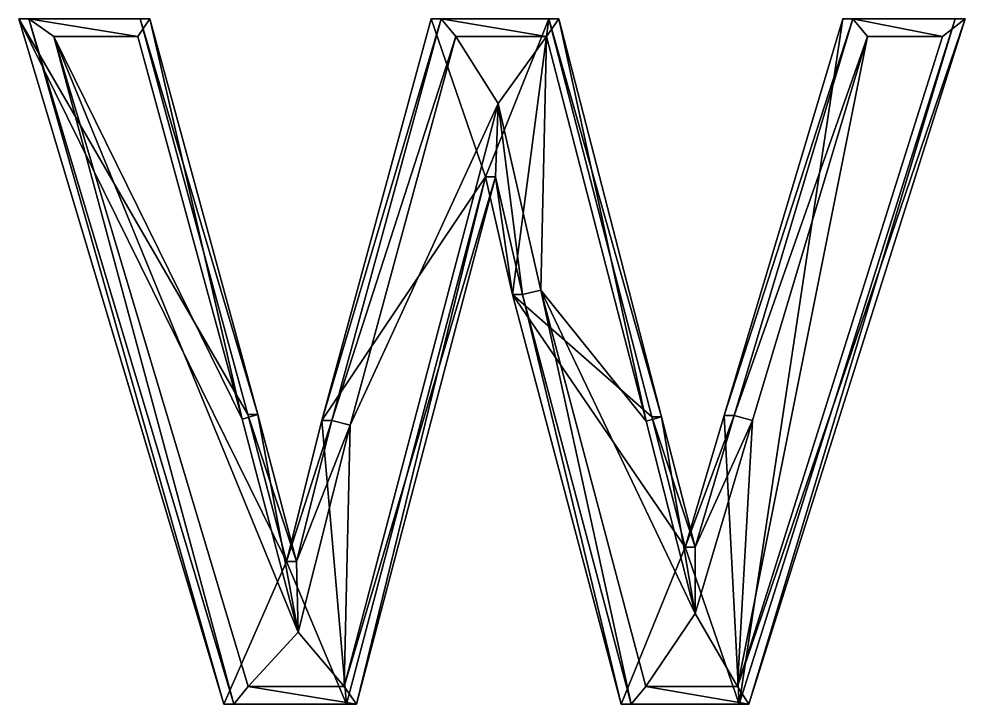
# Model space of a CAD drawing. Header units: metres. Extents: x -136 to 55, y -57 to 41.
# Drawn here: x -2.64 to 11.38, y -33.84 to -23.69 of the extents above; entities that cross this region are included whole.
import ezdxf

# ---------------------------------------------------------------- set-up
doc = ezdxf.new("R2010")
doc.units = ezdxf.units.M
doc.layers.get('0').update_dxf_attribs({"true_color": 0x57e057})

msp = doc.modelspace()

# ---------------------------------------------------------------- meshes
at = {"color": 74, "true_color": 0x58b11a}
mesh = msp.add_polyface(dxfattribs=at)
corners = [(2.216, -33.843, 0.2), (4.275, -26.032, 0.002), (4.676, -27.773, -0.036), (6.283, -33.843, -0.191), (8.029, -33.843, -0.359), (11.23, -23.69, -0.668), (9.568, -23.69, -0.508), (7.811, -29.567, -0.338), (7.231, -31.52, -0.283), (6.737, -29.586, -0.235), (5.213, -23.69, -0.088), (3.469, -23.69, 0.08), (1.852, -29.643, 0.235), (1.327, -31.73, 0.286), (0.756, -29.553, 0.341), (-0.842, -23.69, 0.495), (-2.636, -23.69, 0.668), (0.398, -33.843, 0.375), (2.362, -33.843, 1.722), (4.422, -26.032, 1.524), (4.822, -27.773, 1.485), (6.43, -33.843, 1.33), (8.175, -33.843, 1.162), (11.377, -23.69, 0.854), (9.715, -23.69, 1.014), (7.958, -29.567, 1.183), (7.378, -31.52, 1.239), (6.883, -29.586, 1.287), (5.36, -23.69, 1.433), (3.616, -23.69, 1.601), (1.999, -29.643, 1.757), (1.473, -31.73, 1.807), (0.903, -29.553, 1.862), (-0.696, -23.69, 2.016), (-2.49, -23.69, 2.189), (0.545, -33.843, 1.897), (2.362, -33.843, 1.722), (4.422, -26.032, 1.524), (4.822, -27.773, 1.485), (6.43, -33.843, 1.33), (8.175, -33.843, 1.162), (11.377, -23.69, 0.854), (9.715, -23.69, 1.014), (7.958, -29.567, 1.183), (7.378, -31.52, 1.239), (6.883, -29.586, 1.287), (5.36, -23.69, 1.433), (3.616, -23.69, 1.601), (1.999, -29.643, 1.757), (1.473, -31.73, 1.807), (0.903, -29.553, 1.862), (-0.696, -23.69, 2.016), (-2.49, -23.69, 2.189), (0.545, -33.843, 1.897), (2.182, -33.581, 1.959), (4.46, -24.944, 1.739), (5.096, -27.71, 1.678), (6.651, -33.581, 1.528), (8.005, -33.581, 1.398), (11.042, -23.952, 1.105), (9.93, -23.952, 1.213), (8.229, -29.642, 1.376), (7.38, -32.5, 1.458), (6.652, -29.651, 1.528), (5.179, -23.952, 1.67), (3.836, -23.952, 1.799), (2.272, -29.71, 1.95), (1.499, -32.778, 2.024), (0.672, -29.621, 2.104), (-0.874, -23.952, 2.253), (-2.118, -23.952, 2.373), (0.76, -33.581, 2.096)]
mesh.append_faces([[corners[k] for k in face] for face in [(70, 68, 69), (4, 6, 5)]], dxfattribs={"vtx0": -1, "color": 74})
mesh.append_faces([[corners[k] for k in face] for face in [(3, 8, 4), (2, 8, 3), (1, 10, 2), (0, 12, 1), (17, 13, 0), (16, 13, 17)]], dxfattribs={"vtx0": -1, "vtx1": -1, "color": 74})
mesh.append_faces([[corners[k] for k in face] for face in [(58, 60, 61), (58, 61, 62), (56, 62, 63), (56, 63, 64), (55, 64, 65), (55, 65, 66), (54, 66, 67), (70, 67, 68), (4, 7, 6), (4, 8, 7), (2, 9, 8), (2, 10, 9), (1, 11, 10), (1, 12, 11), (0, 13, 12), (16, 14, 13)]], dxfattribs={"vtx0": -1, "vtx2": -1, "color": 74})
mesh.append_faces([[corners[k] for k in face] for face in [(0, 1, 18), (1, 2, 19), (2, 3, 20), (3, 4, 21), (4, 5, 22), (5, 6, 23), (6, 7, 24), (7, 8, 25), (8, 9, 26), (9, 10, 27), (10, 11, 28), (11, 12, 29), (12, 13, 30), (13, 14, 31), (14, 15, 32), (15, 16, 33), (16, 17, 34), (17, 0, 35), (18, 19, 36), (19, 20, 37), (20, 21, 38), (21, 22, 39), (22, 23, 40), (23, 24, 41), (24, 25, 42), (25, 26, 43), (26, 27, 44), (27, 28, 45), (28, 29, 46), (29, 30, 47), (30, 31, 48), (31, 32, 49), (32, 33, 50), (33, 34, 51), (34, 35, 52), (35, 18, 53), (36, 37, 54), (37, 38, 55), (38, 39, 56), (39, 40, 57), (40, 41, 58), (41, 42, 59), (42, 43, 60), (43, 44, 61), (44, 45, 62), (45, 46, 63), (46, 47, 64), (47, 48, 65), (48, 49, 66), (49, 50, 67), (50, 51, 68), (51, 52, 69), (52, 53, 70), (53, 36, 71)]], dxfattribs={"vtx1": -1, "color": 74})
mesh.append_faces([[corners[k] for k in face] for face in [(57, 58, 62), (56, 57, 62), (55, 56, 64), (54, 55, 66), (71, 54, 67), (70, 71, 67)]], dxfattribs={"vtx1": -1, "vtx2": -1, "color": 74})
mesh.append_faces([[corners[k] for k in face] for face in [(1, 19, 18), (2, 20, 19), (3, 21, 20), (4, 22, 21), (5, 23, 22), (6, 24, 23), (7, 25, 24), (8, 26, 25), (9, 27, 26), (10, 28, 27), (11, 29, 28), (12, 30, 29), (13, 31, 30), (14, 32, 31), (15, 33, 32), (16, 34, 33), (17, 35, 34), (0, 18, 35), (19, 37, 36), (20, 38, 37), (21, 39, 38), (22, 40, 39), (23, 41, 40), (24, 42, 41), (25, 43, 42), (26, 44, 43), (27, 45, 44), (28, 46, 45), (29, 47, 46), (30, 48, 47), (31, 49, 48), (32, 50, 49), (33, 51, 50), (34, 52, 51), (35, 53, 52), (18, 36, 53), (37, 55, 54), (38, 56, 55), (39, 57, 56), (40, 58, 57), (41, 59, 58), (42, 60, 59), (43, 61, 60), (44, 62, 61), (45, 63, 62), (46, 64, 63), (47, 65, 64), (48, 66, 65), (49, 67, 66), (50, 68, 67), (51, 69, 68), (52, 70, 69), (53, 71, 70), (36, 54, 71), (58, 59, 60), (16, 15, 14)]], dxfattribs={"vtx2": -1, "color": 74})

doc.saveas('drawing.dxf')
